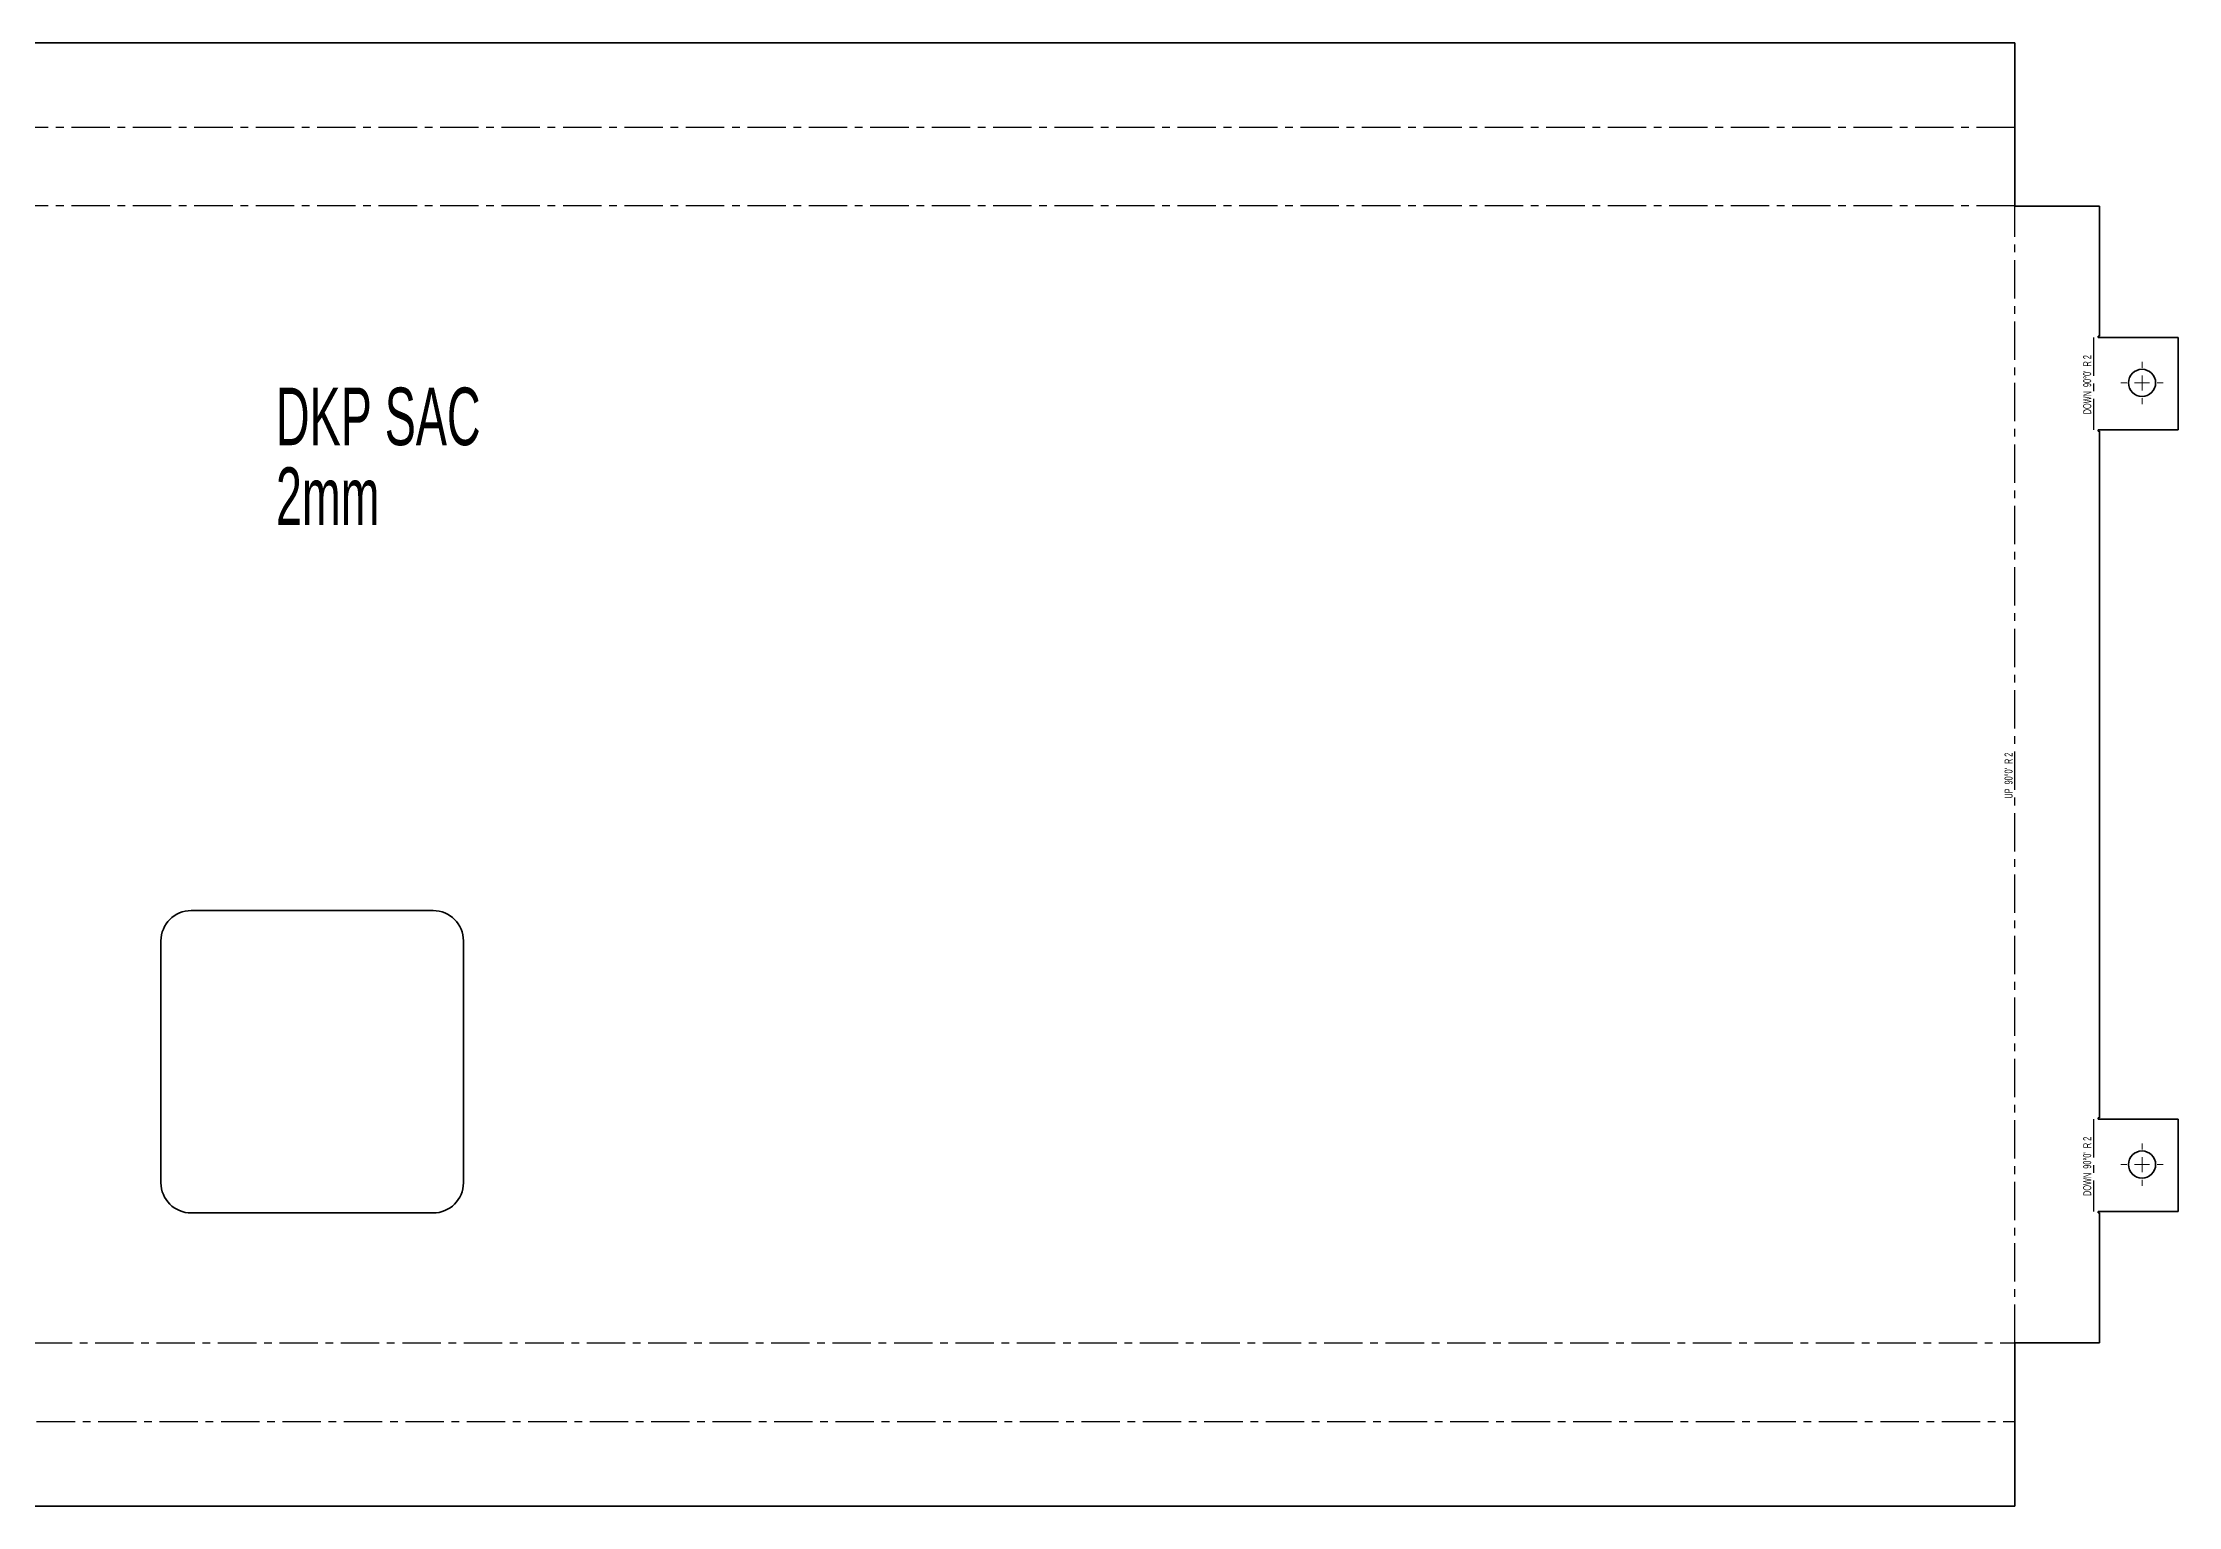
# Model space of a CAD drawing. Header units: millimetres. Extents: x -928 to 526, y -97 to 387.
# Drawn here: x -180 to 526, y -97 to 387 of the extents above; entities that cross this region are included whole.
import ezdxf

# ---------------------------------------------------------------- set-up
doc = ezdxf.new("R2010")
doc.units = ezdxf.units.MM
doc.linetypes.add('CENTERX2', pattern=[20.32, 12.7, -2.54, 2.54, -2.54])
doc.styles.add('SLDTEXTSTYLE0', font='TXT', dxfattribs={"width": 0.572187})
doc.styles.add('SLDTEXTSTYLE1', font='TXT', dxfattribs={"width": 0.5675})
doc.styles.add('SLDTEXTSTYLE2', font='TXT', dxfattribs={"width": 0.605})

# ---------------------------------------------------------------- blocks, each defined once
blk = doc.blocks.new('SW_NOTE_0')
at = {"color": 0, "linetype": 'Continuous', "lineweight": 0, "char_height": 19.05, "attachment_point": 1, "style": 'SLDTEXTSTYLE2'}
for s, insert in [('DKP SAC', (0, 24.56)), ('2mm', (0, -1.84))]:
    blk.add_mtext(s, dxfattribs=dict(at, insert=insert))
blk = doc.blocks.new('SW_CENTERMARKSYMBOL_0')
at = {"color": 0, "linetype": 'Continuous', "lineweight": 18}
for p, q in [((-5, 0), (-7, 0)), ((0, 0), (-2.5, 0)), ((0, 5), (0, 7)), ((0, 0), (0, 2.5)), ((0, 0), (0, -2.5)), ((0, 0), (2.5, 0)), ((5, 0), (7, 0)), ((0, -5), (0, -7))]:
    blk.add_line(p, q, dxfattribs=at)
blk = doc.blocks.new('SW_CENTERMARKSYMBOL_1')
at = {"color": 0, "linetype": 'Continuous', "lineweight": 18}
for p, q in [((-5, 0), (-7, 0)), ((0, 0), (-2.5, 0)), ((0, 5), (0, 7)), ((0, 0), (0, 2.5)), ((0, 0), (0, -2.5)), ((0, 0), (2.5, 0)), ((5, 0), (7, 0)), ((0, -5), (0, -7))]:
    blk.add_line(p, q, dxfattribs=at)
blk = doc.blocks.new('SW_CENTERMARKSYMBOL_2')
at = {"color": 0, "linetype": 'Continuous', "lineweight": 18}
for p, q in [((-5, 0), (-7, 0)), ((0, 0), (-2.5, 0)), ((0, 5), (0, 7)), ((0, 0), (0, 2.5)), ((0, 0), (0, -2.5)), ((0, 0), (2.5, 0)), ((5, 0), (7, 0)), ((0, -5), (0, -7))]:
    blk.add_line(p, q, dxfattribs=at)
blk = doc.blocks.new('SW_CENTERMARKSYMBOL_3')
at = {"color": 0, "linetype": 'Continuous', "lineweight": 18}
for p, q in [((-5, 0), (-7, 0)), ((0, 0), (-2.5, 0)), ((0, 5), (0, 7)), ((0, 0), (0, 2.5)), ((0, 0), (0, -2.5)), ((0, 0), (2.5, 0)), ((5, 0), (7, 0)), ((0, -5), (0, -7))]:
    blk.add_line(p, q, dxfattribs=at)

msp = doc.modelspace()

# ---------------------------------------------------------------- linework, layer by layer
at = {"color": 7, "linetype": 'Continuous', "lineweight": 35}
for p, q in [((-846.15, 386.58), (471.83, 386.58)), ((471.83, 386.58), (471.83, 332.57)), ((471.83, 332.57), (499.84, 332.57)), ((499.84, 332.57), (499.84, 289.58)), ((499.84, 289.58), (499.34, 289.58)), ((499.34, 289.58), (499.34, 289.08)), ((499.34, 289.08), (525.85, 289.08)), ((525.85, 289.08), (525.85, 258.58)), ((525.85, 258.58), (499.34, 258.58)), ((499.34, 258.58), (499.34, 258.08)), ((499.34, 258.08), (499.84, 258.08)), ((499.84, 258.08), (499.84, 31.08)), ((-51.16, 99.58), (-131.16, 99.58)), ((-141.16, 89.58), (-141.16, 9.58)), ((-41.16, 9.58), (-41.16, 89.58)), ((499.84, 31.08), (499.34, 31.08)), ((499.34, 31.08), (499.34, 30.58)), ((499.34, 30.58), (525.85, 30.58)), ((525.85, 30.58), (525.85, 0.08)), ((525.85, 0.08), (499.34, 0.08)), ((499.34, 0.08), (499.34, -0.42)), ((-131.16, -0.42), (-51.16, -0.42)), ((499.34, -0.42), (499.84, -0.42)), ((499.84, -0.42), (499.84, -43.42)), ((471.83, -43.42), (499.84, -43.42)), ((471.83, -43.42), (471.83, -97.43)), ((471.83, -97.43), (-846.15, -97.43))]:
    msp.add_line(p, q, dxfattribs=at)
at = {"color": 7, "linetype": 'CENTERX2'}
for p, q in [((471.83, 358.58), (-873.15, 358.58)), ((471.83, 332.58), (-874.15, 332.58)), ((471.84, -43.42), (471.84, 332.57)), ((497.84, 289.08), (497.84, 258.58)), ((497.84, 30.58), (497.84, 0.08)), ((-874.15, -43.42), (471.83, -43.42)), ((-873.15, -69.43), (471.83, -69.43))]:
    msp.add_line(p, q, dxfattribs=at)
at = {"color": 7, "linetype": 'Continuous', "lineweight": 35}
for centre in [(513.85, 274.08), (513.85, 15.58)]:
    msp.add_circle(centre, 4.5, dxfattribs=at)
for centre, start, end in [((-131.16, 89.58), 90, 180), ((-51.16, 89.58), 0, 90), ((-131.16, 9.58), 180, 270), ((-51.16, 9.58), 270, 0)]:
    msp.add_arc(centre, 10, start, end, dxfattribs=at)

# ---------------------------------------------------------------- block references
at = {"color": 7, "linetype": 'Continuous', "lineweight": 18}
for name, p in [('SW_CENTERMARKSYMBOL_0', (513.85, 274.08)), ('SW_CENTERMARKSYMBOL_2', (513.85, 274.08)), ('SW_CENTERMARKSYMBOL_1', (513.85, 15.58)), ('SW_CENTERMARKSYMBOL_3', (513.85, 15.58))]:
    msp.add_blockref(name, p, dxfattribs=at)
at = {"color": 7, "linetype": 'Continuous', "lineweight": 0}
msp.add_blockref('SW_NOTE_0', (-103.14, 247.97), dxfattribs=at)

# ---------------------------------------------------------------- texts
at = {"color": 7, "linetype": 'Continuous', "lineweight": 0, "char_height": 2.6458, "attachment_point": 2, "rotation": 90}
for s, insert, style in [("DOWN  90°0'  R 2", (494.4, 273.49), 'SLDTEXTSTYLE0'), ("UP  90°0'  R 2", (468.4, 144.2), 'SLDTEXTSTYLE1'), ("DOWN  90°0'  R 2", (494.4, 14.99), 'SLDTEXTSTYLE0')]:
    msp.add_mtext(s, dxfattribs=dict(at, insert=insert, style=style))

doc.saveas('drawing.dxf')
